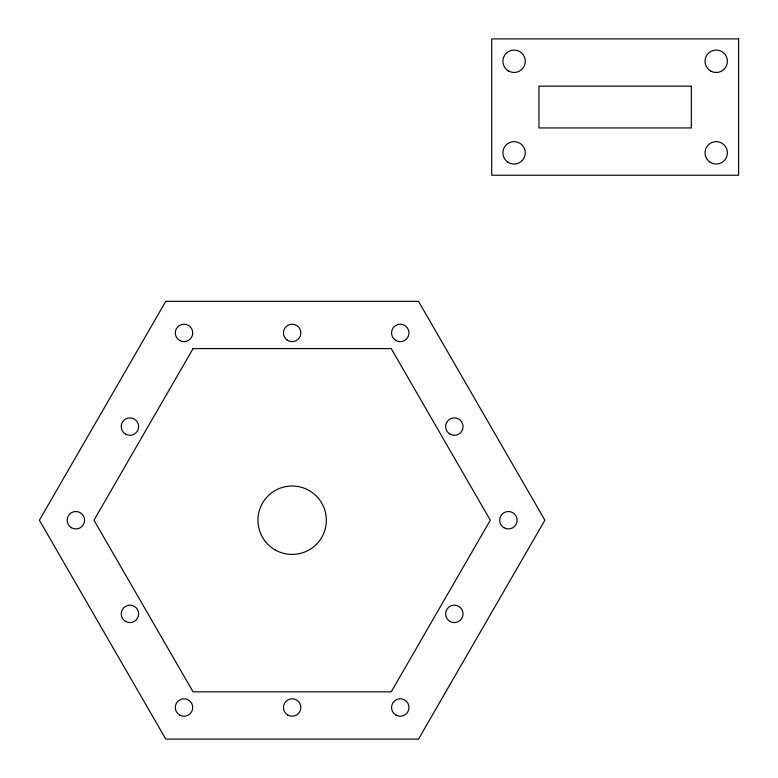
<?xml version="1.0" encoding="UTF-8"?>
<svg xmlns="http://www.w3.org/2000/svg" width="778" height="778" viewBox="0 0 778 778"><rect width="100%" height="100%" fill="white"/><g stroke="black" fill="none" stroke-linecap="round" stroke-linejoin="round"><path stroke-width="1.17" d="M165.772 301.339L39.396 520.219L165.772 739.1L418.515 739.1L544.882 520.219L418.515 301.339L165.772 301.339M193.061 348.602L93.973 520.219L193.061 691.837L391.227 691.837L490.305 520.219L391.227 348.602L193.061 348.602M738.604 38.9L491.706 38.9L491.706 175.225L738.604 175.225L738.604 38.9M691.331 86.163L538.969 86.163L538.969 127.952L691.331 127.952L691.331 86.163M710.615 70.983A11.193 11.193 0 0 0 727.411 61.287A11.193 11.193 0 0 0 710.615 51.591A11.193 11.193 0 0 0 710.615 70.983M508.501 70.983A11.193 11.193 0 0 0 525.286 61.287A11.193 11.193 0 0 0 508.501 51.591A11.193 11.193 0 0 0 508.501 70.983M709.935 162.106A11.193 11.193 0 0 0 727.381 153.636A11.193 11.193 0 0 0 711.316 142.763A11.193 11.193 0 0 0 709.935 162.106M507.82 162.106A11.193 11.193 0 0 0 525.257 153.636A11.193 11.193 0 0 0 509.201 142.763A11.193 11.193 0 0 0 507.82 162.106M179.66 340.472A8.704 8.704 0 0 0 192.72 332.935A8.704 8.704 0 0 0 179.66 325.389A8.704 8.704 0 0 0 179.66 340.472M125.589 434.114A8.704 8.704 0 0 0 138.649 426.577A8.704 8.704 0 0 0 125.589 419.041A8.704 8.704 0 0 0 125.589 434.114M287.257 340.142A8.704 8.704 0 0 0 300.823 333.558A8.704 8.704 0 0 0 288.337 325.097A8.704 8.704 0 0 0 287.257 340.142M449.985 621.408A8.704 8.704 0 0 0 463.046 613.861A8.704 8.704 0 0 0 449.985 606.325A8.704 8.704 0 0 0 449.985 621.408M125.589 621.408A8.704 8.704 0 0 0 138.649 613.861A8.704 8.704 0 0 0 125.589 606.325A8.704 8.704 0 0 0 125.589 621.408M71.352 527.659A8.704 8.704 0 0 0 84.588 520.424A8.704 8.704 0 0 0 71.712 512.576A8.704 8.704 0 0 0 71.352 527.659M503.872 527.659A8.704 8.704 0 0 0 517.107 520.424A8.704 8.704 0 0 0 504.232 512.576A8.704 8.704 0 0 0 503.872 527.659M395.564 340.258A8.704 8.704 0 0 0 408.965 333.344A8.704 8.704 0 0 0 396.284 325.194A8.704 8.704 0 0 0 395.564 340.258M449.985 434.114A8.704 8.704 0 0 0 463.046 426.577A8.704 8.704 0 0 0 449.985 419.041A8.704 8.704 0 0 0 449.985 434.114M395.914 715.05A8.704 8.704 0 0 0 408.975 707.503A8.704 8.704 0 0 0 395.914 699.967A8.704 8.704 0 0 0 395.914 715.05M179.66 715.05A8.704 8.704 0 0 0 192.72 707.503A8.704 8.704 0 0 0 179.66 699.967A8.704 8.704 0 0 0 179.66 715.05M287.792 715.05A8.704 8.704 0 0 0 300.843 707.503A8.704 8.704 0 0 0 287.792 699.967A8.704 8.704 0 0 0 287.792 715.05M275.042 549.842A34.203 34.203 0 0 0 326.342 520.219A34.203 34.203 0 0 0 275.042 490.597A34.203 34.203 0 0 0 275.042 549.842"/></g></svg>
